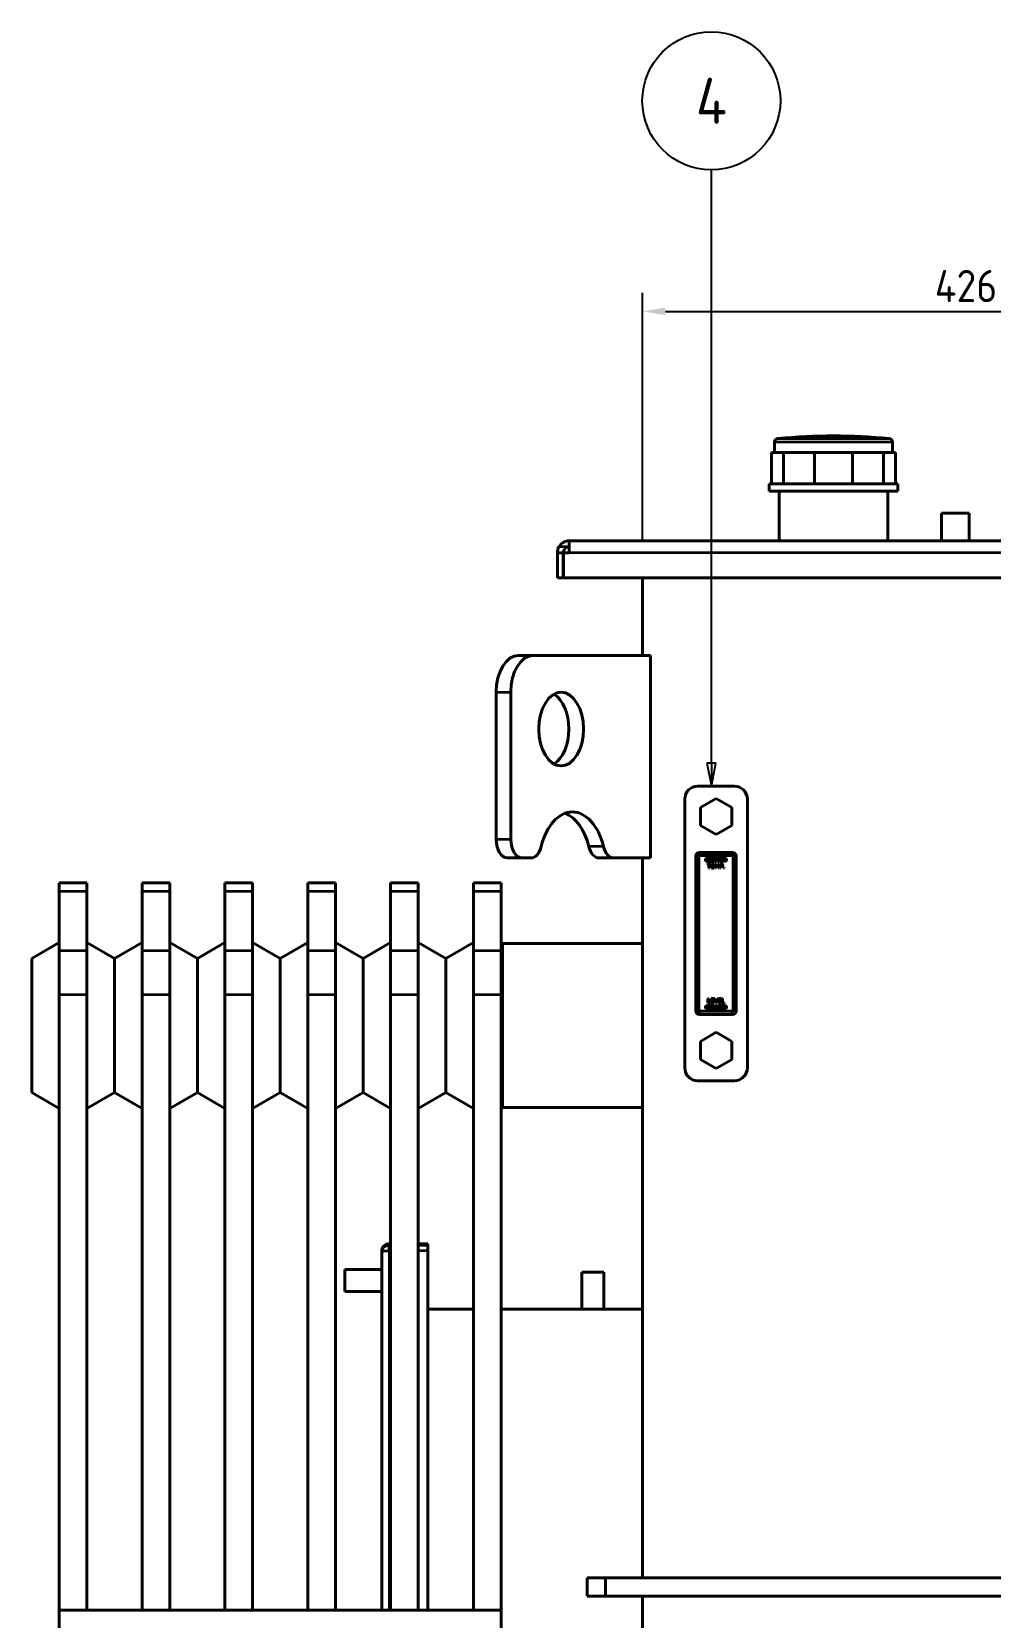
# Model space of a CAD drawing. Header units: millimetres. Extents: x 0 to 5945, y 0 to 4205.
# Drawn here: x 3319 to 3839, y 1780 to 2641 of the extents above; entities that cross this region are included whole.
import ezdxf

# ---------------------------------------------------------------- set-up
doc = ezdxf.new("R2010")
doc.units = ezdxf.units.MM
doc.header["$LTSCALE"] = 5
for name, color, linetype, lineweight in [('가시적인 것(ISO)', 3, 'Continuous', 40), ('가시적인 좁은 것(ISO)', 3, 'Continuous', 35), ('기호(ISO)', 5, 'Continuous', 25), ('치수(ISO)', 2, 'Continuous', 25)]:
    doc.layers.add(name, color=color, linetype=linetype, lineweight=lineweight)
doc.styles.add('부품번호텍스트_PSTEK_POSCO', font='isocp.shx')
doc.styles.add('치수 텍스트_PSTEK_POSCO', font='isocp.shx')
doc.dimstyles.new('치수_PSTEK_POSCO', dxfattribs={"dimscale": 5, "dimtxt": 3.5, "dimasz": 2.5, "dimexe": 2, "dimexo": 2.5, "dimgap": 1, "dimtad": 1, "dimrnd": 1e-08, "dimdsep": 46, "dimtxsty": '치수 텍스트_PSTEK_POSCO', "dimcen": 0.09, "dimdle": 10, "dimclrd": 7, "dimclre": 7, "dimclrt": 2, "dimadec": 1, "dimazin": 2, "dimtfac": 1, "dimtmove": 0, "dimatfit": 3, "dimfxl": 0, "dimtolj": 1, "dimlwd": -1, "dimlwe": -1, "dimarcsym": 0})

# ---------------------------------------------------------------- blocks, each defined once
blk = doc.blocks.new('*D27')
at = {"layer": 'Defpoints', "color": 0, "transparency": 16777216}
for p in [(4076.41, 2488.99), (3650.41, 2352.13), (4076.41, 2352.13)]:
    blk.add_point(p, dxfattribs=at)
at = {"layer": '치수(ISO)', "color": 7, "transparency": 16777216}
for p, q in [((3650.41, 2364.63), (3650.41, 2498.99)), ((4076.41, 2364.63), (4076.41, 2498.99)), ((3662.91, 2488.99), (4063.91, 2488.99))]:
    blk.add_line(p, q, dxfattribs=at)
for points in [[(3662.91, 2491.07), (3662.91, 2486.91), (3650.41, 2488.99)], [(4063.91, 2491.07), (4063.91, 2486.91), (4076.41, 2488.99)]]:
    blk.add_solid(points, dxfattribs=at)
at = {"layer": '치수(ISO)', "color": 2, "transparency": 16777216, "insert": (3809.22, 2502.74), "char_height": 17.5, "attachment_point": 4, "style": '치수 텍스트_PSTEK_POSCO'}
blk.add_mtext('\\A1;426', dxfattribs=at)
blk = doc.blocks.new('품번기호3')
at = {"layer": '기호(ISO)', "color": 7}
for p, q in [((737.57, 448.73), (737.57, 513.17)), ((737.07, 448.73), (737.57, 446.23)), ((738.07, 448.73), (737.07, 448.73)), ((737.57, 448.73), (737.57, 446.23)), ((737.57, 446.23), (738.07, 448.73))]:
    blk.add_line(p, q, dxfattribs=at)
at = {"layer": '기호(ISO)', "color": 7, "flags": 128}
blk.add_lwpolyline([(737.07, 448.73), (737.57, 446.23), (738.07, 448.73), (737.07, 448.73)], dxfattribs=at)
at = {"layer": '기호(ISO)'}
blk.add_circle((737.57, 520.67), 7.5, dxfattribs=at)
at = {"layer": '기호(ISO)', "color": 7}
blk.add_solid([(737.07, 448.73), (737.57, 446.23), (738.07, 448.73), (737.07, 448.73)], dxfattribs=at)
at = {"layer": '기호(ISO)', "color": 7, "insert": (737.57, 520.67), "char_height": 5, "attachment_point": 5, "style": '부품번호텍스트_PSTEK_POSCO'}
blk.add_mtext('4', dxfattribs=at)

msp = doc.modelspace()

# ---------------------------------------------------------------- linework, layer by layer
at = {"layer": '가시적인 것(ISO)'}
for p, q in [((3720.56, 2412.326), (3723.773, 2412.326)), ((3720.56, 2395.326), (3720.56, 2412.326)), ((3722.207, 2412.326), (3722.207, 2417.982)), ((3723.773, 2412.326), (3726.986, 2412.326)), ((3726.986, 2412.326), (3735.398, 2412.326)), ((3726.986, 2395.326), (3726.986, 2412.326)), ((3735.398, 2412.326), (3743.81, 2412.326)), ((3743.81, 2395.326), (3743.81, 2412.326)), ((3743.81, 2412.326), (3754.207, 2412.326)), ((3754.207, 2412.326), (3764.604, 2412.326)), ((3764.604, 2395.326), (3764.604, 2412.326)), ((3764.604, 2412.326), (3773.016, 2412.326)), ((3773.016, 2412.326), (3781.428, 2412.326)), ((3781.428, 2395.326), (3781.428, 2412.326)), ((3781.428, 2412.326), (3784.641, 2412.326)), ((3784.641, 2412.326), (3787.854, 2412.326)), ((3786.207, 2412.326), (3786.207, 2417.982)), ((3787.854, 2395.326), (3787.854, 2412.326)), ((3789.207, 2395.326), (3719.207, 2395.326)), ((3719.207, 2391.326), (3719.207, 2395.326)), ((3789.207, 2391.326), (3789.207, 2395.326)), ((3719.207, 2391.326), (3789.207, 2391.326)), ((3724.707, 2364.326), (3724.707, 2391.326)), ((3783.707, 2364.326), (3783.707, 2391.326)), ((3827.907, 2379.326), (3812.907, 2379.326)), ((3812.907, 2364.326), (3812.907, 2379.326)), ((3827.907, 2364.326), (3827.907, 2379.326)), ((3610.607, 2364.326), (4116.207, 2364.326)), ((3610.607, 2364.326), (3610.607, 2361.126)), ((3610.607, 2361.126), (3610.607, 2357.926)), ((3607.407, 2357.926), (3604.207, 2357.926)), ((3604.207, 2357.926), (3604.207, 2344.326)), ((3607.407, 2344.326), (3607.407, 2357.926)), ((3610.607, 2357.926), (3607.507, 2357.926)), ((3607.507, 2357.926), (3607.507, 2344.326)), ((3604.207, 2344.326), (3607.407, 2344.326)), ((4119.307, 2344.326), (3607.507, 2344.326)), ((3650.407, 2302.126), (3650.407, 2344.326)), ((3591.063, 2302.126), (3583.12, 2302.126)), ((3591.063, 2302.126), (3654.853, 2302.126)), ((3654.853, 2302.126), (3654.853, 2192.126)), ((3570.97, 2282.126), (3570.97, 2202.126)), ((3578.913, 2202.126), (3578.913, 2282.126)), ((3700.407, 2231.126), (3680.407, 2231.126)), ((3673.407, 2224.126), (3673.407, 2078.126)), ((3690.407, 2224.441), (3681.907, 2219.534)), ((3698.907, 2219.534), (3690.407, 2224.441)), ((3707.407, 2078.126), (3707.407, 2224.126)), ((3681.907, 2219.534), (3681.907, 2209.719)), ((3698.907, 2209.719), (3698.907, 2219.534)), ((3681.907, 2209.719), (3690.407, 2204.811)), ((3690.407, 2204.811), (3698.907, 2209.719)), ((3577.045, 2192.126), (3584.988, 2192.126)), ((3589.799, 2192.126), (3584.988, 2192.126)), ((3626.911, 2192.126), (3634.854, 2192.126)), ((3654.853, 2192.126), (3634.854, 2192.126)), ((3650.407, 1801.126), (3650.407, 2192.126)), ((3679.407, 2109.126), (3679.407, 2193.126)), ((3681.139, 2193.126), (3681.139, 2109.126)), ((3681.407, 2195.126), (3699.407, 2195.126)), ((3699.407, 2193.394), (3681.407, 2193.394)), ((3684.657, 2191.876), (3684.657, 2190.376)), ((3696.157, 2191.876), (3684.657, 2191.876)), ((3684.657, 2190.376), (3696.157, 2190.376)), ((3685.643, 2189.026), (3685.643, 2188.73)), ((3687.653, 2189.026), (3685.643, 2189.026)), ((3685.643, 2188.73), (3686.482, 2188.73)), ((3686.482, 2188.73), (3686.482, 2186.526)), ((3686.814, 2188.73), (3687.653, 2188.73)), ((3686.814, 2186.526), (3686.814, 2188.73)), ((3687.653, 2188.73), (3687.653, 2189.026)), ((3689.47, 2189.026), (3687.906, 2189.026)), ((3687.906, 2189.026), (3687.906, 2186.526)), ((3688.238, 2188.73), (3689.47, 2188.73)), ((3688.238, 2188.046), (3688.238, 2188.73)), ((3689.387, 2188.046), (3688.238, 2188.046)), ((3688.238, 2187.75), (3689.387, 2187.75)), ((3688.238, 2186.822), (3688.238, 2187.75)), ((3689.387, 2187.75), (3689.387, 2188.046)), ((3689.47, 2188.73), (3689.47, 2189.026)), ((3689.835, 2189.026), (3689.835, 2186.526)), ((3690.289, 2189.026), (3689.835, 2189.026)), ((3690.145, 2188.68), (3690.791, 2187.215)), ((3690.145, 2186.526), (3690.145, 2188.68)), ((3690.913, 2187.634), (3690.289, 2189.026)), ((3691.516, 2189.026), (3690.913, 2187.634)), ((3690.994, 2187.215), (3691.646, 2188.68)), ((3691.978, 2189.026), (3691.516, 2189.026)), ((3691.646, 2188.68), (3691.646, 2186.526)), ((3691.978, 2186.526), (3691.978, 2189.026)), ((3692.485, 2189.026), (3692.485, 2186.526)), ((3693.113, 2189.026), (3692.485, 2189.026)), ((3692.817, 2187.742), (3692.817, 2188.739)), ((3692.817, 2188.739), (3693.092, 2188.739)), ((3693.044, 2187.742), (3692.817, 2187.742)), ((3692.817, 2187.458), (3693.099, 2187.458)), ((3692.817, 2186.526), (3692.817, 2187.458)), ((3696.157, 2190.376), (3696.157, 2191.876)), ((3699.675, 2109.126), (3699.675, 2193.126)), ((3701.407, 2193.126), (3701.407, 2109.126)), ((3686.482, 2186.526), (3686.814, 2186.526)), ((3687.906, 2186.526), (3689.47, 2186.526)), ((3689.47, 2186.822), (3688.238, 2186.822)), ((3689.47, 2186.526), (3689.47, 2186.822)), ((3689.835, 2186.526), (3690.145, 2186.526)), ((3690.791, 2187.215), (3690.994, 2187.215)), ((3691.646, 2186.526), (3691.978, 2186.526)), ((3692.485, 2186.526), (3692.817, 2186.526)), ((3694.446, 2187.004), (3694.446, 2186.526)), ((3694.847, 2187.004), (3694.446, 2187.004)), ((3694.446, 2186.526), (3694.847, 2186.526)), ((3694.847, 2186.526), (3694.847, 2187.004)), ((3333.607, 2178.626), (3333.607, 2173.998)), ((3333.607, 2178.626), (3348.607, 2178.626)), ((3333.607, 2141.696), (3333.607, 2173.998)), ((3348.607, 2173.998), (3348.607, 2178.626)), ((3348.607, 2173.998), (3348.607, 2141.696)), ((3378.607, 2178.626), (3378.607, 2173.998)), ((3378.607, 2178.626), (3393.607, 2178.626)), ((3378.607, 2141.696), (3378.607, 2173.998)), ((3393.607, 2173.998), (3393.607, 2178.626)), ((3393.607, 2173.998), (3393.607, 2141.696)), ((3423.607, 2178.626), (3423.607, 2173.998)), ((3423.607, 2178.626), (3438.607, 2178.626)), ((3423.607, 2141.696), (3423.607, 2173.998)), ((3438.607, 2173.998), (3438.607, 2178.626)), ((3438.607, 2173.998), (3438.607, 2141.696)), ((3468.607, 2178.626), (3468.607, 2173.998)), ((3468.607, 2178.626), (3483.607, 2178.626)), ((3468.607, 2141.696), (3468.607, 2173.998)), ((3483.607, 2173.998), (3483.607, 2178.626)), ((3483.607, 2173.998), (3483.607, 2141.696)), ((3513.607, 2178.626), (3513.607, 2173.998)), ((3513.607, 2178.626), (3528.607, 2178.626)), ((3513.607, 2141.696), (3513.607, 2173.998)), ((3528.607, 2173.998), (3528.607, 2178.626)), ((3528.607, 2173.998), (3528.607, 2141.696)), ((3558.607, 2178.626), (3558.607, 2173.998)), ((3558.607, 2178.626), (3573.607, 2178.626)), ((3558.607, 2141.696), (3558.607, 2173.998)), ((3573.607, 2173.998), (3573.607, 2178.626)), ((3573.607, 2173.998), (3573.607, 2141.696)), ((3318.607, 2137.466), (3333.607, 2146.126)), ((3363.607, 2137.466), (3348.607, 2146.126)), ((3363.607, 2137.466), (3378.607, 2146.126)), ((3408.607, 2137.466), (3393.607, 2146.126)), ((3408.607, 2137.466), (3423.607, 2146.126)), ((3453.607, 2137.466), (3438.607, 2146.126)), ((3453.607, 2137.466), (3468.607, 2146.126)), ((3498.607, 2137.466), (3483.607, 2146.126)), ((3498.607, 2137.466), (3513.607, 2146.126)), ((3543.607, 2137.466), (3528.607, 2146.126)), ((3543.607, 2137.466), (3558.607, 2146.126)), ((3574.386, 2145.676), (3573.607, 2146.126)), ((3574.386, 2145.676), (3574.386, 2056.576)), ((3574.386, 2145.676), (3650.407, 2145.676)), ((3318.607, 2137.466), (3318.607, 2064.786)), ((3333.607, 2141.696), (3333.607, 2117.854)), ((3348.607, 2117.854), (3348.607, 2141.696)), ((3363.607, 2137.466), (3363.607, 2064.786)), ((3378.607, 2141.696), (3378.607, 2117.854)), ((3393.607, 2117.854), (3393.607, 2141.696)), ((3408.607, 2137.466), (3408.607, 2064.786)), ((3423.607, 2141.696), (3423.607, 2117.854)), ((3438.607, 2117.854), (3438.607, 2141.696)), ((3453.607, 2137.466), (3453.607, 2064.786)), ((3468.607, 2141.696), (3468.607, 2117.854)), ((3483.607, 2117.854), (3483.607, 2141.696)), ((3498.607, 2137.466), (3498.607, 2064.786)), ((3513.607, 2141.696), (3513.607, 2117.854)), ((3528.607, 2117.854), (3528.607, 2141.696)), ((3543.607, 2137.466), (3543.607, 2064.786)), ((3558.607, 2141.696), (3558.607, 2117.854)), ((3573.607, 2117.854), (3573.607, 2141.696)), ((3333.607, 1783.626), (3333.607, 2117.854)), ((3348.607, 2117.854), (3348.607, 1783.626)), ((3378.607, 1783.626), (3378.607, 2117.854)), ((3393.607, 2117.854), (3393.607, 1783.626)), ((3423.607, 1783.626), (3423.607, 2117.854)), ((3438.607, 2117.854), (3438.607, 1783.626)), ((3468.607, 1783.626), (3468.607, 2117.854)), ((3483.607, 2117.854), (3483.607, 1783.626)), ((3513.607, 1783.626), (3513.607, 2117.854)), ((3528.607, 2117.854), (3528.607, 1783.626)), ((3558.607, 1783.626), (3558.607, 2117.854)), ((3573.607, 2117.854), (3573.607, 1783.626)), ((3684.657, 2111.876), (3684.657, 2110.376)), ((3696.157, 2111.876), (3684.657, 2111.876)), ((3684.657, 2110.376), (3696.157, 2110.376)), ((3685.996, 2115.726), (3685.996, 2113.226)), ((3686.328, 2115.726), (3685.996, 2115.726)), ((3685.996, 2113.226), (3687.444, 2113.226)), ((3686.328, 2113.522), (3686.328, 2115.726)), ((3687.444, 2113.522), (3686.328, 2113.522)), ((3687.444, 2113.226), (3687.444, 2113.522)), ((3689.269, 2115.726), (3687.705, 2115.726)), ((3687.705, 2115.726), (3687.705, 2113.226)), ((3687.705, 2113.226), (3689.269, 2113.226)), ((3688.038, 2115.43), (3689.269, 2115.43)), ((3688.038, 2114.746), (3688.038, 2115.43)), ((3689.186, 2114.746), (3688.038, 2114.746)), ((3688.038, 2114.45), (3689.186, 2114.45)), ((3688.038, 2113.522), (3688.038, 2114.45)), ((3689.269, 2113.522), (3688.038, 2113.522)), ((3689.186, 2114.45), (3689.186, 2114.746)), ((3689.269, 2115.43), (3689.269, 2115.726)), ((3689.269, 2113.226), (3689.269, 2113.522)), ((3689.367, 2115.726), (3690.228, 2113.226)), ((3689.723, 2115.726), (3689.367, 2115.726)), ((3690.416, 2113.65), (3689.723, 2115.726)), ((3690.228, 2113.226), (3690.586, 2113.226)), ((3691.109, 2115.726), (3690.416, 2113.65)), ((3690.586, 2113.226), (3691.447, 2115.726)), ((3691.447, 2115.726), (3691.109, 2115.726)), ((3693.25, 2115.726), (3691.686, 2115.726)), ((3691.686, 2115.726), (3691.686, 2113.226)), ((3691.686, 2113.226), (3693.25, 2113.226)), ((3692.019, 2115.43), (3693.25, 2115.43)), ((3692.019, 2114.746), (3692.019, 2115.43)), ((3693.167, 2114.746), (3692.019, 2114.746)), ((3692.019, 2114.45), (3693.167, 2114.45)), ((3692.019, 2113.522), (3692.019, 2114.45)), ((3693.25, 2113.522), (3692.019, 2113.522)), ((3693.167, 2114.45), (3693.167, 2114.746)), ((3693.25, 2115.43), (3693.25, 2115.726)), ((3693.25, 2113.226), (3693.25, 2113.522)), ((3693.615, 2115.726), (3693.615, 2113.226)), ((3693.947, 2115.726), (3693.615, 2115.726)), ((3693.615, 2113.226), (3695.064, 2113.226)), ((3693.947, 2113.522), (3693.947, 2115.726)), ((3695.064, 2113.522), (3693.947, 2113.522)), ((3695.064, 2113.226), (3695.064, 2113.522)), ((3696.157, 2110.376), (3696.157, 2111.876)), ((3681.407, 2108.858), (3699.407, 2108.858)), ((3699.407, 2107.126), (3681.407, 2107.126)), ((3690.407, 2097.441), (3681.907, 2092.534)), ((3681.907, 2092.534), (3681.907, 2082.719)), ((3698.907, 2092.534), (3690.407, 2097.441)), ((3698.907, 2082.719), (3698.907, 2092.534)), ((3681.907, 2082.719), (3690.407, 2077.811)), ((3690.407, 2077.811), (3698.907, 2082.719)), ((3680.407, 2071.126), (3700.407, 2071.126)), ((3318.607, 2064.786), (3333.607, 2056.126)), ((3363.607, 2064.786), (3348.607, 2056.126)), ((3363.607, 2064.786), (3378.607, 2056.126)), ((3408.607, 2064.786), (3393.607, 2056.126)), ((3408.607, 2064.786), (3423.607, 2056.126)), ((3453.607, 2064.786), (3438.607, 2056.126)), ((3453.607, 2064.786), (3468.607, 2056.126)), ((3498.607, 2064.786), (3483.607, 2056.126)), ((3498.607, 2064.786), (3513.607, 2056.126)), ((3543.607, 2064.786), (3528.607, 2056.126)), ((3543.607, 2064.786), (3558.607, 2056.126)), ((3574.386, 2056.576), (3573.607, 2056.126)), ((3574.386, 2056.576), (3650.407, 2056.576)), ((3512.744, 1982.59), (3513.607, 1982.59)), ((3528.607, 1982.59), (3533.807, 1982.59)), ((3533.807, 1981.59), (3533.807, 1982.59)), ((3533.807, 1978.683), (3533.807, 1981.59)), ((3508.807, 1783.626), (3508.807, 1978.653)), ((3533.807, 1978.683), (3533.807, 1783.626)), ((3488.807, 1968.59), (3488.807, 1956.59)), ((3488.807, 1968.59), (3508.807, 1968.59)), ((3629.407, 1967.126), (3617.407, 1967.126)), ((3617.407, 1967.126), (3617.407, 1947.126)), ((3629.407, 1967.126), (3629.407, 1947.126)), ((3488.807, 1956.59), (3508.807, 1956.59)), ((3533.807, 1947.126), (3558.607, 1947.126)), ((3573.607, 1947.126), (3650.407, 1947.126)), ((3630.407, 1801.126), (3620.407, 1801.126)), ((3620.407, 1801.126), (3620.407, 1791.126)), ((3630.407, 1791.126), (3630.407, 1801.126)), ((4096.407, 1801.126), (3630.407, 1801.126)), ((3333.607, 1783.626), (3573.607, 1783.626)), ((3333.607, 1768.626), (3333.607, 1783.626)), ((3573.607, 1783.626), (3573.607, 1768.626)), ((3620.407, 1791.126), (3630.407, 1791.126)), ((4096.407, 1791.126), (3630.407, 1791.126)), ((3650.407, 1352.126), (3650.407, 1791.126))]:
    msp.add_line(p, q, dxfattribs=at)
for centre, radius, start, end in [((3724.207, 2417.982), 2, 95.130036, 180), ((3754.207, 2083.817), 337.509, 84.869964, 95.130036), ((3784.207, 2417.982), 2, 0, 84.869964), ((3610.607, 2357.926), 6.4, 150, 180), ((3610.607, 2357.926), 6.4, 90, 150), ((3610.607, 2357.926), 3.2, 90, 180), ((3680.407, 2224.126), 7, 90, 180), ((3700.407, 2224.126), 7, 0, 90), ((3681.407, 2193.126), 2, 90, 180), ((3681.407, 2193.126), 0.268, 90, 180), ((3699.407, 2193.126), 2, 0, 90), ((3699.407, 2193.126), 0.268, 0, 90), ((3681.407, 2109.126), 2, 180, 270), ((3681.407, 2109.126), 0.268, 180, 270), ((3699.407, 2109.126), 2, 270, 0), ((3699.407, 2109.126), 0.268, 270, 0), ((3680.407, 2078.126), 7, 180, 270), ((3700.407, 2078.126), 7, 270, 0)]:
    msp.add_arc(centre, radius, start, end, dxfattribs=at)
for centre, major_axis, start_param, end_param in [((3583.12, 2282.126), (0, 20), 0, 1.5707963), ((3591.063, 2282.126), (0, 20), 0, 1.5707963), ((3598.308, 2262.126), (0, -20), 0.332978, 2.8086146), ((3612.327, 2187.126), (0, 30), 5.0967858, 7.4695849), ((3604.384, 2187.126), (0, 30), 5.0967858, 6.063517), ((3577.045, 2202.126), (0, -10), 4.712389, 6.2831853), ((3584.988, 2202.126), (0, -10), 4.712389, 6.2831853), ((3589.799, 2202.126), (0, -10), 0, 1.1863996), ((3626.911, 2202.126), (0, -10), 5.0967858, 6.2831853), ((3634.854, 2202.126), (0, -10), 5.0967858, 6.2831853)]:
    msp.add_ellipse(centre, major_axis=major_axis, ratio=0.6075253, start_param=start_param, end_param=end_param, dxfattribs=at)
msp.add_ellipse((3606.251, 2262.126), major_axis=(0, 20), ratio=0.6075253, dxfattribs=at)
for points in [[(3693.577, 2187.892), (3693.496, 2187.807), (3693.246, 2187.742), (3693.044, 2187.742)], [(3693.092, 2188.739), (3693.248, 2188.739), (3693.459, 2188.696), (3693.538, 2188.643)], [(3693.099, 2187.458), (3693.366, 2187.458), (3693.716, 2187.59), (3693.846, 2187.717)], [(3693.767, 2188.87), (3693.648, 2188.953), (3693.336, 2189.026), (3693.113, 2189.026)], [(3693.538, 2188.643), (3693.629, 2188.583), (3693.718, 2188.392), (3693.718, 2188.262)], [(3693.718, 2188.262), (3693.718, 2188.143), (3693.652, 2187.967), (3693.577, 2187.892)], [(3694.065, 2188.273), (3694.065, 2188.481), (3693.907, 2188.775), (3693.767, 2188.87)], [(3693.846, 2187.717), (3693.949, 2187.819), (3694.065, 2188.11), (3694.065, 2188.273)]]:
    msp.add_open_spline(points, degree=2, dxfattribs=at)
msp.add_open_spline([(3508.807, 1978.653), (3508.807, 1979.121), (3508.89, 1979.588), (3509.057, 1980.034), (3509.073, 1980.076), (3509.09, 1980.118), (3509.107, 1980.159), (3509.181, 1980.34), (3509.27, 1980.516), (3509.373, 1980.685), (3509.498, 1980.894), (3509.644, 1981.092), (3509.812, 1981.28), (3509.859, 1981.333), (3509.909, 1981.385), (3509.96, 1981.437), (3510.272, 1981.748), (3510.655, 1982.023), (3511.085, 1982.223), (3511.135, 1982.246), (3511.186, 1982.269), (3511.237, 1982.29), (3511.444, 1982.376), (3511.663, 1982.445), (3511.886, 1982.495), (3512.165, 1982.557), (3512.452, 1982.59), (3512.744, 1982.59)], degree=3, knots=[-0.0000107469, -0.0000107469, -0.0000107469, -0.0000107469, 0.0017396708, 0.0017396708, 0.0017396708, 0.0019036382, 0.0019036382, 0.0019036382, 0.0026148797, 0.0026148797, 0.0026148797, 0.0034900885, 0.0034900885, 0.0034900885, 0.0037375777, 0.0037375777, 0.0037375777, 0.0052405062, 0.0052405062, 0.0052405062, 0.0054153409, 0.0054153409, 0.0054153409, 0.0061157151, 0.0061157151, 0.0061157151, 0.006990924, 0.006990924, 0.006990924, 0.006990924], dxfattribs=at)
at = {"layer": '가시적인 좁은 것(ISO)'}
for p, q in [((3724.028, 2419.974), (3784.386, 2419.974)), ((3786.207, 2417.982), (3722.207, 2417.982)), ((3610.607, 2361.126), (3605.064, 2361.126)), ((4116.207, 2357.926), (3610.607, 2357.926)), ((3570.97, 2282.126), (3578.913, 2282.126)), ((3578.913, 2202.126), (3570.97, 2202.126)), ((3629.222, 2198.376), (3621.279, 2198.376)), ((3679.407, 2193.126), (3681.139, 2193.126)), ((3681.407, 2195.126), (3681.407, 2193.394)), ((3699.407, 2195.126), (3699.407, 2193.394)), ((3701.407, 2193.126), (3699.675, 2193.126)), ((3348.607, 2173.998), (3333.607, 2173.998)), ((3393.607, 2173.998), (3378.607, 2173.998)), ((3438.607, 2173.998), (3423.607, 2173.998)), ((3483.607, 2173.998), (3468.607, 2173.998)), ((3528.607, 2173.998), (3513.607, 2173.998)), ((3573.607, 2173.998), (3558.607, 2173.998)), ((3348.607, 2141.696), (3333.607, 2141.696)), ((3393.607, 2141.696), (3378.607, 2141.696)), ((3438.607, 2141.696), (3423.607, 2141.696)), ((3483.607, 2141.696), (3468.607, 2141.696)), ((3528.607, 2141.696), (3513.607, 2141.696)), ((3573.607, 2141.696), (3558.607, 2141.696)), ((3348.607, 2117.854), (3333.607, 2117.854)), ((3393.607, 2117.854), (3378.607, 2117.854)), ((3438.607, 2117.854), (3423.607, 2117.854)), ((3483.607, 2117.854), (3468.607, 2117.854)), ((3528.607, 2117.854), (3513.607, 2117.854)), ((3573.607, 2117.854), (3558.607, 2117.854)), ((3679.407, 2109.126), (3681.139, 2109.126)), ((3681.407, 2107.126), (3681.407, 2108.858)), ((3699.407, 2107.126), (3699.407, 2108.858)), ((3701.407, 2109.126), (3699.675, 2109.126)), ((3512.744, 1982.59), (3512.744, 1981.59)), ((3512.744, 1978.683), (3512.744, 1981.59)), ((3513.607, 1981.59), (3512.744, 1981.59)), ((3533.807, 1981.59), (3528.607, 1981.59)), ((3512.744, 1978.683), (3512.744, 1783.626)), ((3513.607, 1978.683), (3512.744, 1978.683)), ((3533.807, 1978.683), (3528.607, 1978.683))]:
    msp.add_line(p, q, dxfattribs=at)
for points, knots in [([(3512.744, 1981.59), (3512.45, 1981.59), (3512.163, 1981.565), (3511.885, 1981.519), (3511.864, 1981.515), (3511.844, 1981.512), (3511.824, 1981.508), (3511.676, 1981.482), (3511.53, 1981.449), (3511.39, 1981.41), (3511.285, 1981.382), (3511.183, 1981.35), (3511.084, 1981.316), (3511.052, 1981.305), (3511.02, 1981.294), (3510.989, 1981.282), (3510.738, 1981.188), (3510.503, 1981.075), (3510.291, 1980.95), (3510.115, 1980.845), (3509.954, 1980.731), (3509.811, 1980.613), (3509.786, 1980.592), (3509.762, 1980.571), (3509.738, 1980.549), (3509.601, 1980.428), (3509.479, 1980.301), (3509.372, 1980.169), (3509.356, 1980.149), (3509.341, 1980.129), (3509.325, 1980.109), (3509.22, 1979.972), (3509.13, 1979.829), (3509.057, 1979.684), (3509.05, 1979.668), (3509.042, 1979.653), (3509.035, 1979.637), (3508.963, 1979.486), (3508.907, 1979.331), (3508.869, 1979.174), (3508.828, 1979.001), (3508.807, 1978.828), (3508.807, 1978.653)], [-0.00000006, -0.00000006, -0.00000006, -0.00000006, 0.0008796168, 0.0008796168, 0.0008796168, 0.000943988, 0.000943988, 0.000943988, 0.0014102968, 0.0014102968, 0.0014102968, 0.0017592936, 0.0017592936, 0.0017592936, 0.0018711061, 0.0018711061, 0.0018711061, 0.0027706705, 0.0027706705, 0.0027706705, 0.0035186472, 0.0035186472, 0.0035186472, 0.0036497224, 0.0036497224, 0.0036497224, 0.004398324, 0.004398324, 0.004398324, 0.0045102304, 0.0045102304, 0.0045102304, 0.0052780008, 0.0052780008, 0.0052780008, 0.005359679, 0.005359679, 0.005359679, 0.0061576777, 0.0061576777, 0.0061576777, 0.0070373545, 0.0070373545, 0.0070373545, 0.0070373545]), ([(3508.807, 1978.653), (3508.807, 1978.655), (3508.91, 1978.658), (3509.304, 1978.663), (3509.596, 1978.665), (3510.324, 1978.67), (3510.761, 1978.673), (3511.713, 1978.678), (3512.228, 1978.68), (3512.744, 1978.683)], [0, 0, 0, 0, 0.25, 0.25, 0.5, 0.5, 0.75, 0.75, 1, 1, 1, 1])]:
    msp.add_open_spline(points, degree=3, knots=knots, dxfattribs=at)

# ---------------------------------------------------------------- block references
at = {"layer": '기호(ISO)', "xscale": 5, "yscale": 5, "zscale": 5}
msp.add_blockref('품번기호3', (0, 0), dxfattribs=at)

# ---------------------------------------------------------------- dimensions: what is measured, and where the dimension line sits
at = {"layer": '치수(ISO)', "color": 7}
dim = msp.add_linear_dim(base=(4076.407, 2488.992), p1=(3650.407, 2352.126), p2=(4076.407, 2352.126), angle=180, dimstyle='치수_PSTEK_POSCO', override={"dimdec": 2, "dimtp": 0, "dimtm": 0, "dimtdec": 2, "dimtofl": 0, "dimatfit": 1}, dxfattribs=at)
dim.commit()
dim.dimension.update_dxf_attribs({"geometry": '*D27', "text_midpoint": (3826.283, 2488.992), "dimtype": 160})

doc.saveas('drawing.dxf')
